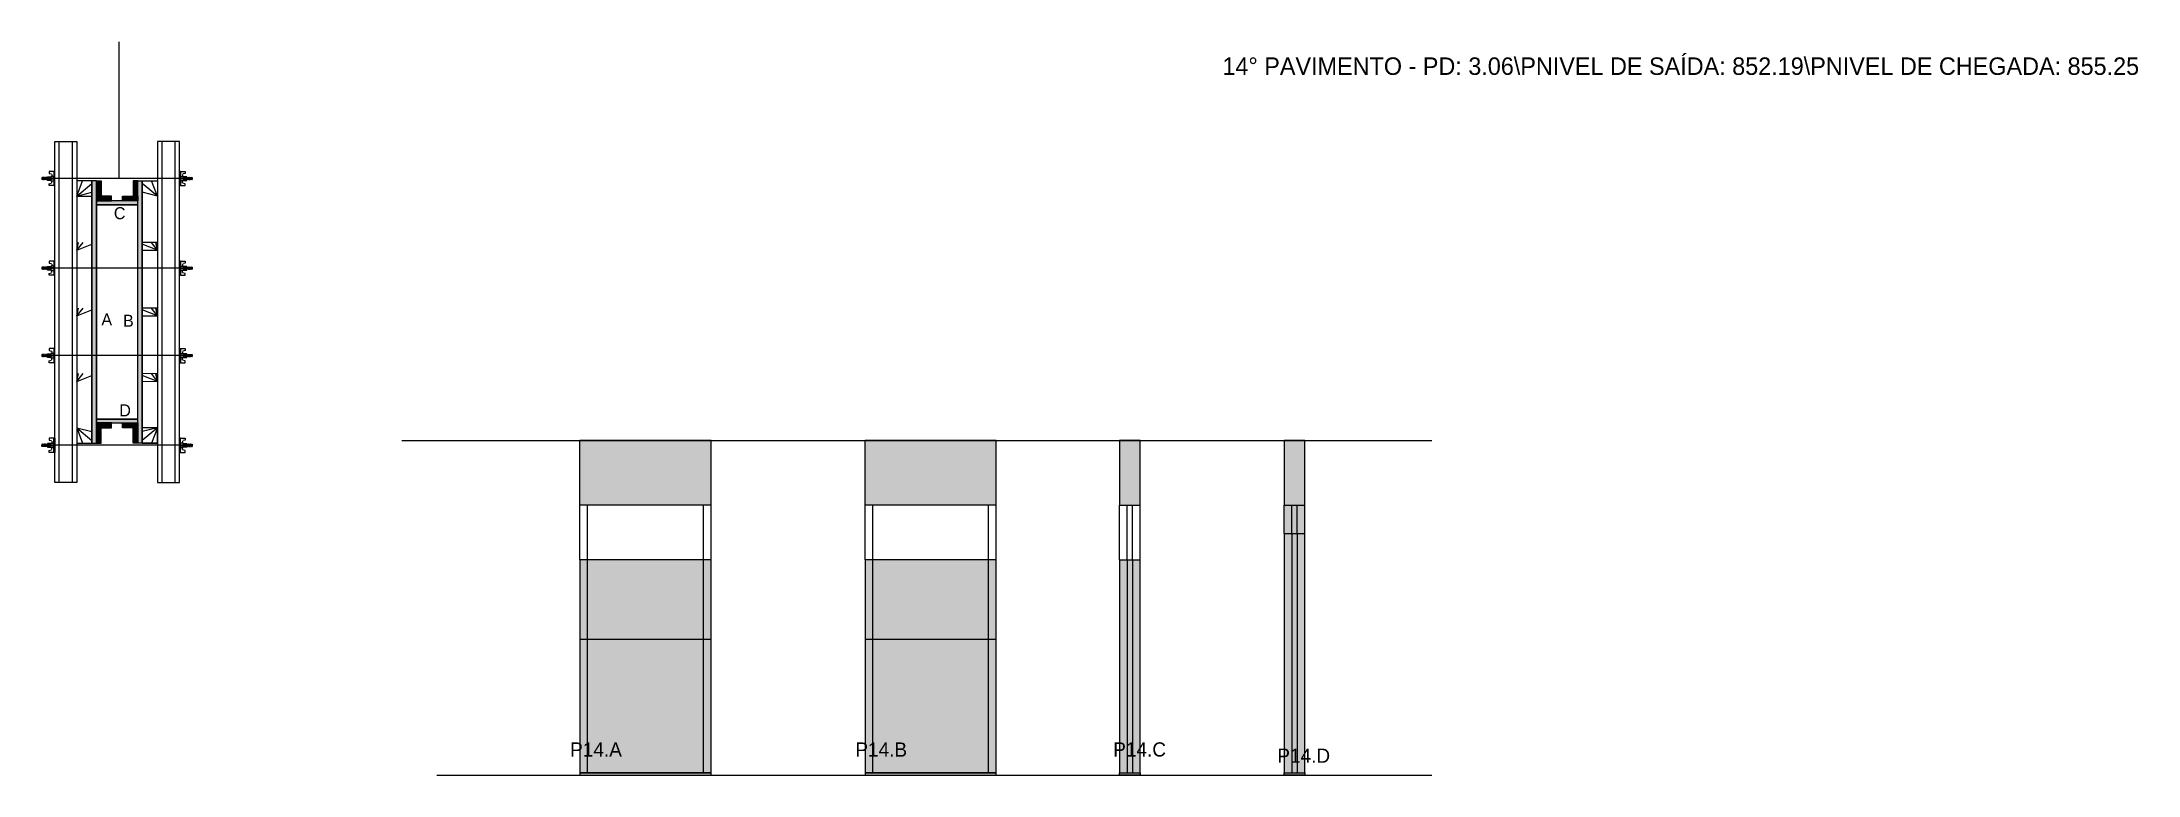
# Model space of a CAD drawing. Header units: metres. Extents: x 2589 to 4507, y 7436 to 8107.
import ezdxf

# ---------------------------------------------------------------- set-up
doc = ezdxf.new("R2010")
doc.units = ezdxf.units.M
for name, color, linetype in [('CHAPA', 7, 'Continuous'), ('COTA', 7, 'Continuous'), ('Hachura', 7, 'Continuous'), ('Madeira', 7, 'Continuous'), ('NOMENCLATURA', 7, 'Continuous'), ('Nível', 7, 'Continuous'), ('Painéis', 7, 'Continuous'), ('Perfil Metálico', 7, 'Continuous'), ('SARR_2.2x7', 7, 'Continuous'), ('SARRAFO', 7, 'Continuous'), ('Texto Seção', 7, 'Continuous'), ('TEXTO_GERAL', 7, 'Continuous')]:
    doc.layers.add(name, color=color, linetype=linetype)

msp = doc.modelspace()

# ---------------------------------------------------------------- hatches: boundary and pattern name
at = {"layer": 'COTA'}
h = msp.add_hatch(color=7, dxfattribs=at)
h.dxf.hatch_style = 1
h.paths.add_polyline_path([(3081.4, 7742.2), (3081.4, 7683.2), (3081.4, 7683.2), (3201.4, 7683.2), (3201.4, 7683.2), (3201.4, 7742.2), (3201.4, 7742.2), (3081.4, 7742.2)])
h = msp.add_hatch(color=7, dxfattribs=at)
h.dxf.hatch_style = 1
h.paths.add_polyline_path([(3342.3, 7742.2), (3342.3, 7683.2), (3342.3, 7683.2), (3462.3, 7683.2), (3462.3, 7683.2), (3462.3, 7742.2), (3462.3, 7742.2), (3342.3, 7742.2)])
h = msp.add_hatch(color=7, dxfattribs=at)
h.dxf.hatch_style = 1
h.paths.add_polyline_path([(3575.1, 7683.2), (3594.1, 7683.2), (3594.1, 7683.2), (3594.1, 7743.2), (3594.1, 7743.2), (3575.1, 7743.2), (3575.1, 7743.2), (3575.1, 7683.2)])
h = msp.add_hatch(color=7, dxfattribs=at)
h.dxf.hatch_style = 1
h.paths.add_polyline_path([(3744.6, 7683.2), (3744.6, 7742.2), (3744.6, 7742.2), (3725.6, 7742.2), (3725.6, 7742.2), (3725.6, 7683.2), (3725.6, 7683.2), (3744.6, 7683.2), (3744.6, 7683.2)])
at = {"layer": 'Hachura'}
h = msp.add_hatch(color=7, dxfattribs=at)
h.dxf.hatch_style = 1
h.paths.add_polyline_path([(2639.1, 7979.9), (2635.1, 7979.9), (2635.1, 7979.9), (2635.1, 7739.9), (2635.1, 7739.9), (2639.1, 7739.9), (2639.1, 7739.9), (2639.1, 7979.9)])
h = msp.add_hatch(color=7, dxfattribs=at)
h.dxf.hatch_style = 1
h.paths.add_polyline_path([(2639.1, 7979.9), (2635.1, 7979.9), (2635.1, 7979.9), (2635.1, 7739.9), (2635.1, 7739.9), (2639.1, 7739.9), (2639.1, 7739.9), (2639.1, 7979.9)])
h = msp.add_hatch(color=7, dxfattribs=at)
h.dxf.hatch_style = 1
h.paths.add_polyline_path([(2639.1, 7965.9), (2643.5, 7965.9), (2643.5, 7965.9), (2643.5, 7979.9), (2643.5, 7979.9), (2639.1, 7979.9), (2639.1, 7979.9), (2639.1, 7965.9)])
h = msp.add_hatch(color=7, dxfattribs=at)
h.dxf.hatch_style = 1
h.paths.add_polyline_path([(2677.1, 7965.9), (2672.7, 7965.9), (2672.7, 7965.9), (2672.7, 7979.9), (2672.7, 7979.9), (2677.1, 7979.9), (2677.1, 7979.9), (2677.1, 7965.9)])
h = msp.add_hatch(color=7, dxfattribs=at)
h.dxf.hatch_style = 1
h.paths.add_polyline_path([(2677.1, 7979.9), (2681.1, 7979.9), (2681.1, 7979.9), (2681.1, 7739.9), (2681.1, 7739.9), (2677.1, 7739.9), (2677.1, 7739.9), (2677.1, 7979.9)])
h = msp.add_hatch(color=7, dxfattribs=at)
h.dxf.hatch_style = 1
h.paths.add_polyline_path([(2677.1, 7979.9), (2681.1, 7979.9), (2681.1, 7979.9), (2681.1, 7739.9), (2681.1, 7739.9), (2677.1, 7739.9), (2677.1, 7739.9), (2677.1, 7979.9)])
h = msp.add_hatch(color=7, dxfattribs=at)
h.dxf.hatch_style = 1
h.paths.add_polyline_path([(2639.1, 7961.5), (2639.1, 7965.9), (2639.1, 7965.9), (2653.1, 7965.9), (2653.1, 7965.9), (2653.1, 7961.5), (2653.1, 7961.5), (2639.1, 7961.5)])
h = msp.add_hatch(color=7, dxfattribs=at)
h.dxf.hatch_style = 1
h.paths.add_polyline_path([(2677.1, 7957.9), (2677.1, 7961.5), (2677.1, 7961.5), (2639.1, 7961.5), (2639.1, 7961.5), (2639.1, 7957.9), (2639.1, 7957.9), (2677.1, 7957.9)])
h = msp.add_hatch(color=7, dxfattribs=at)
h.dxf.hatch_style = 1
h.paths.add_polyline_path([(2677.1, 7957.9), (2677.1, 7961.5), (2677.1, 7961.5), (2639.1, 7961.5), (2639.1, 7961.5), (2639.1, 7957.9), (2639.1, 7957.9), (2677.1, 7957.9)])
h = msp.add_hatch(color=7, dxfattribs=at)
h.dxf.hatch_style = 1
h.paths.add_polyline_path([(2677.1, 7961.5), (2677.1, 7965.9), (2677.1, 7965.9), (2663.1, 7965.9), (2663.1, 7965.9), (2663.1, 7961.5), (2663.1, 7961.5), (2677.1, 7961.5)])
h = msp.add_hatch(color=7, dxfattribs=at)
h.dxf.hatch_style = 1
h.paths.add_polyline_path([(2677.1, 7758.3), (2677.1, 7761.9), (2677.1, 7761.9), (2639.1, 7761.9), (2639.1, 7761.9), (2639.1, 7758.3), (2639.1, 7758.3), (2677.1, 7758.3)])
h = msp.add_hatch(color=7, dxfattribs=at)
h.dxf.hatch_style = 1
h.paths.add_polyline_path([(2677.1, 7758.3), (2677.1, 7761.9), (2677.1, 7761.9), (2639.1, 7761.9), (2639.1, 7761.9), (2639.1, 7758.3), (2639.1, 7758.3), (2677.1, 7758.3)])
h = msp.add_hatch(color=7, dxfattribs=at)
h.dxf.hatch_style = 1
h.paths.add_polyline_path([(2639.1, 7753.9), (2639.1, 7758.3), (2639.1, 7758.3), (2653.1, 7758.3), (2653.1, 7758.3), (2653.1, 7753.9), (2653.1, 7753.9), (2639.1, 7753.9)])
h = msp.add_hatch(color=7, dxfattribs=at)
h.dxf.hatch_style = 1
h.paths.add_polyline_path([(2639.1, 7753.9), (2643.5, 7753.9), (2643.5, 7753.9), (2643.5, 7739.9), (2643.5, 7739.9), (2639.1, 7739.9), (2639.1, 7739.9), (2639.1, 7753.9)])
h = msp.add_hatch(color=7, dxfattribs=at)
h.dxf.hatch_style = 1
h.paths.add_polyline_path([(2677.1, 7753.9), (2677.1, 7758.3), (2677.1, 7758.3), (2663.1, 7758.3), (2663.1, 7758.3), (2663.1, 7753.9), (2663.1, 7753.9), (2677.1, 7753.9)])
h = msp.add_hatch(color=7, dxfattribs=at)
h.dxf.hatch_style = 1
h.paths.add_polyline_path([(2677.1, 7753.9), (2672.7, 7753.9), (2672.7, 7753.9), (2672.7, 7739.9), (2672.7, 7739.9), (2677.1, 7739.9), (2677.1, 7739.9), (2677.1, 7753.9)])
h = msp.add_hatch(color=7, dxfattribs=at)
h.dxf.hatch_style = 1
h.paths.add_polyline_path([(3744.6, 7683.2), (3725.6, 7683.2), (3725.6, 7683.2), (3725.6, 7436.2), (3725.6, 7436.2), (3744.6, 7436.2), (3744.6, 7436.2), (3744.6, 7683.2)])
h = msp.add_hatch(color=7, dxfattribs=at)
h.dxf.hatch_style = 1
h.paths.add_polyline_path([(3081.4, 7633.2), (3081.4, 7560.2), (3081.4, 7560.2), (3201.4, 7560.2), (3201.4, 7560.2), (3201.4, 7633.2), (3201.4, 7633.2), (3081.4, 7633.2)])
h = msp.add_hatch(color=7, dxfattribs=at)
h.dxf.hatch_style = 1
h.paths.add_polyline_path([(3342.3, 7633.2), (3342.3, 7560.2), (3342.3, 7560.2), (3462.3, 7560.2), (3462.3, 7560.2), (3462.3, 7633.2), (3462.3, 7633.2), (3342.3, 7633.2)])
h = msp.add_hatch(color=7, dxfattribs=at)
h.dxf.hatch_style = 1
h.paths.add_polyline_path([(3594.1, 7436.2), (3594.1, 7633.2), (3594.1, 7633.2), (3575.1, 7633.2), (3575.1, 7633.2), (3575.1, 7436.2), (3575.1, 7436.2), (3594.1, 7436.2), (3594.1, 7436.2)])
h = msp.add_hatch(color=7, dxfattribs=at)
h.dxf.hatch_style = 1
h.paths.add_polyline_path([(3201.4, 7560.2), (3081.4, 7560.2), (3081.4, 7560.2), (3081.4, 7436.2), (3081.4, 7436.2), (3201.4, 7436.2), (3201.4, 7436.2), (3201.4, 7560.2)])
h = msp.add_hatch(color=7, dxfattribs=at)
h.dxf.hatch_style = 1
h.paths.add_polyline_path([(3462.3, 7560.2), (3342.3, 7560.2), (3342.3, 7560.2), (3342.3, 7436.2), (3342.3, 7436.2), (3462.3, 7436.2), (3462.3, 7436.2), (3462.3, 7560.2)])

# ---------------------------------------------------------------- linework, layer by layer
at = {"layer": 'CHAPA', "color": 7, "lineweight": 25}
for points in [[(2639.1, 7979.9), (2635.1, 7979.9), (2635.1, 7739.9), (2639.1, 7739.9)], [(2639.1, 7979.9), (2635.1, 7979.9), (2635.1, 7739.9), (2639.1, 7739.9)], [(2677.1, 7979.9), (2681.1, 7979.9), (2681.1, 7739.9), (2677.1, 7739.9)], [(2677.1, 7979.9), (2681.1, 7979.9), (2681.1, 7739.9), (2677.1, 7739.9)], [(2677.1, 7957.9), (2677.1, 7961.5), (2639.1, 7961.5), (2639.1, 7957.9)], [(2677.1, 7957.9), (2677.1, 7961.5), (2639.1, 7961.5), (2639.1, 7957.9)], [(2677.1, 7758.3), (2677.1, 7761.9), (2639.1, 7761.9), (2639.1, 7758.3)], [(2677.1, 7758.3), (2677.1, 7761.9), (2639.1, 7761.9), (2639.1, 7758.3)]]:
    msp.add_lwpolyline(points, close=True, dxfattribs=at)
at = {"layer": 'COTA', "color": 7, "lineweight": 25}
for p, q in [((3201.4, 7742.2), (3081.4, 7742.2)), ((3081.4, 7683.2), (3081.4, 7742.2)), ((3201.4, 7683.2), (3201.4, 7742.2)), ((3462.3, 7742.2), (3342.3, 7742.2)), ((3462.3, 7742.2), (3342.3, 7742.2)), ((3342.3, 7683.2), (3342.3, 7742.2)), ((3462.3, 7683.2), (3462.3, 7742.2))]:
    msp.add_line(p, q, dxfattribs=at)
for points in [[(3594.1, 7683.2), (3594.1, 7742.2), (3575.1, 7742.2), (3575.1, 7683.2)], [(3744.6, 7683.2), (3744.6, 7742.2), (3725.6, 7742.2), (3725.6, 7683.2)]]:
    msp.add_lwpolyline(points, dxfattribs=at)
at = {"layer": 'Defpoints', "color": 7, "lineweight": 25}
msp.add_line((2660, 7981.9), (2660, 8106.9), dxfattribs=at)
at = {"layer": 'Hachura', "color": 7, "lineweight": 25}
for p, q in [((2589.6, 7982.9), (2589.3, 7982.6)), ((2589.3, 7982.6), (2589.3, 7981.3)), ((2589.6, 7981), (2589.3, 7981.3)), ((2590, 7982.9), (2589.6, 7982.9)), ((2589.6, 7982.9), (2589.6, 7982.9)), ((2589.6, 7981), (2589.6, 7982.9)), ((2590.3, 7981), (2589.6, 7982.3)), ((2590.2, 7980.9), (2589.6, 7982)), ((2589.6, 7981.5), (2590, 7980.8)), ((2589.6, 7981.2), (2589.8, 7981)), ((2589.8, 7981), (2589.6, 7981)), ((2590, 7983), (2591.1, 7980.8)), ((2590, 7982.9), (2590.9, 7981)), ((2590, 7982.9), (2590.9, 7981)), ((2591.4, 7980.9), (2590.3, 7983)), ((2590.3, 7981), (2590.9, 7981)), ((2591.1, 7982.9), (2590.5, 7982.9)), ((2591.4, 7981), (2590.5, 7982.9)), ((2591.1, 7982.9), (2592.1, 7981)), ((2591.2, 7983), (2592.3, 7980.8)), ((2592.5, 7980.9), (2591.4, 7983)), ((2592.1, 7981), (2591.4, 7981)), ((2592.3, 7982.9), (2591.6, 7982.9)), ((2592.6, 7981), (2591.6, 7982.9)), ((2591.8, 7982.9), (2591.6, 7982.9)), ((2592.3, 7982.9), (2593.2, 7981)), ((2592.4, 7983), (2593.5, 7980.8)), ((2593.7, 7980.9), (2592.6, 7983)), ((2592.8, 7981), (2592.6, 7981)), ((2593.4, 7982.9), (2592.8, 7982.9)), ((2593.8, 7981), (2592.8, 7982.9)), ((2592.8, 7981), (2593.2, 7981)), ((2593.4, 7982.9), (2594.4, 7981)), ((2594.4, 7981.7), (2593.8, 7983)), ((2593.8, 7981), (2594.4, 7981)), ((2594.4, 7982), (2594, 7982.9)), ((2594.4, 7982.9), (2594, 7982.9)), ((2725.9, 7981.9), (2594.1, 7981.9)), ((2594.4, 7980.2), (2594.4, 7983.5)), ((2594.4, 7983.5), (2597.6, 7983.5)), ((2594.4, 7982.5), (2597.6, 7982.5)), ((2594.4, 7981), (2597.6, 7981)), ((2597.6, 7980.2), (2594.4, 7980.2)), ((2594.5, 7980.2), (2594.5, 7983.5)), ((2601.1, 7988.3), (2596, 7988.3)), ((2596, 7988.3), (2596, 7986.6)), ((2596, 7986.6), (2598.2, 7986.1)), ((2596, 7977.1), (2598.2, 7977.7)), ((2596, 7975.4), (2596, 7977.1)), ((2597.6, 7983.8), (2597.6, 7979.9)), ((2600.2, 7983.8), (2597.6, 7983.8)), ((2597.6, 7979.9), (2597.6, 7980.2)), ((2597.6, 7979.9), (2597.6, 7980.2)), ((2597.6, 7979.9), (2600.2, 7979.9)), ((2600.2, 7982.2), (2598.2, 7982.2)), ((2598.2, 7981.7), (2600.2, 7981.7)), ((2598.4, 7985.7), (2598.4, 7983.8)), ((2598.4, 7978), (2598.4, 7979.9)), ((2600.2, 7988.3), (2600.2, 7975.4)), ((2600.2, 7988.3), (2600.2, 7983.2)), ((2600.2, 7988.2), (2601.1, 7988.2)), ((2600.2, 7988), (2601.1, 7988)), ((2600.2, 7987.6), (2601.1, 7987.6)), ((2600.2, 7987.2), (2601.1, 7987.2)), ((2600.2, 7986.3), (2601.1, 7986.3)), ((2600.2, 7984.9), (2601.1, 7984.9)), ((2600.2, 7981.9), (2600.2, 7983.8)), ((2600.2, 7983.2), (2600.2, 7982.5)), ((2600.2, 7981.9), (2601.1, 7981.9)), ((2600.2, 7978.8), (2601.1, 7978.8)), ((2600.2, 7977.4), (2601.1, 7977.4)), ((2600.5, 7982.8), (2600.3, 7982.8)), ((2600.3, 7980.9), (2600.8, 7980.9)), ((2601, 7982.8), (2600.5, 7982.8)), ((2601.1, 7975.4), (2601.1, 7988.3)), ((2601.1, 7976.4), (2601.1, 7984.2)), ((2715.1, 7975.4), (2715.1, 7988.3)), ((2715.1, 7988.3), (2720.2, 7988.3)), ((2716, 7988.2), (2715.1, 7988.2)), ((2716, 7988), (2715.1, 7988)), ((2716, 7987.6), (2715.1, 7987.6)), ((2716, 7987.2), (2715.1, 7987.2)), ((2716, 7986.3), (2715.1, 7986.3)), ((2716, 7984.9), (2715.1, 7984.9)), ((2715.1, 7976.4), (2715.1, 7984.2)), ((2716, 7981.9), (2715.1, 7981.9)), ((2716, 7978.8), (2715.1, 7978.8)), ((2716, 7977.4), (2715.1, 7977.4)), ((2715.3, 7982.8), (2715.7, 7982.8)), ((2715.9, 7980.9), (2715.5, 7980.9)), ((2715.7, 7982.8), (2715.9, 7982.8)), ((2716, 7988.3), (2716, 7975.4)), ((2716, 7988.3), (2716, 7983.2)), ((2716, 7981.9), (2716, 7983.8)), ((2716, 7983.8), (2718.6, 7983.8)), ((2716, 7983.2), (2716, 7982.5)), ((2716, 7982.2), (2718, 7982.2)), ((2718, 7981.7), (2716, 7981.7)), ((2718.6, 7979.9), (2716, 7979.9)), ((2717.8, 7985.7), (2717.8, 7983.8)), ((2717.8, 7978), (2717.8, 7979.9)), ((2720.3, 7986.6), (2718.1, 7986.1)), ((2720.3, 7977.1), (2718.1, 7977.7)), ((2718.6, 7983.8), (2718.6, 7979.9)), ((2721.8, 7983.5), (2718.6, 7983.5)), ((2721.8, 7982.5), (2718.6, 7982.5)), ((2721.8, 7981), (2718.6, 7981)), ((2718.6, 7980.2), (2721.8, 7980.2)), ((2718.6, 7979.9), (2718.6, 7980.2)), ((2718.6, 7979.9), (2718.6, 7980.2)), ((2720.3, 7988.3), (2720.3, 7986.6)), ((2720.3, 7975.4), (2720.3, 7977.1)), ((2721.8, 7980.2), (2721.8, 7983.5)), ((2721.8, 7980.2), (2721.8, 7983.5)), ((2721.8, 7981.7), (2722.5, 7983)), ((2722.8, 7982.9), (2721.8, 7981)), ((2721.8, 7982), (2722.3, 7982.9)), ((2721.8, 7982.9), (2722.3, 7982.9)), ((2722.5, 7981), (2721.8, 7981)), ((2722.5, 7980.9), (2723.6, 7983)), ((2722.5, 7981), (2723.4, 7982.9)), ((2723.9, 7983), (2722.8, 7980.8)), ((2722.8, 7982.9), (2723.4, 7982.9)), ((2723.9, 7982.9), (2723, 7981)), ((2723.4, 7981), (2723, 7981)), ((2723.4, 7981), (2723.6, 7981)), ((2723.6, 7981), (2724.6, 7982.9)), ((2723.7, 7980.9), (2724.8, 7983)), ((2725, 7983), (2723.9, 7980.8)), ((2723.9, 7982.9), (2724.6, 7982.9)), ((2725.1, 7982.9), (2724.1, 7981)), ((2724.1, 7981), (2724.8, 7981)), ((2724.4, 7982.9), (2724.6, 7982.9)), ((2724.8, 7981), (2725.8, 7982.9)), ((2724.9, 7980.9), (2725.9, 7983)), ((2726.2, 7983), (2725.1, 7980.8)), ((2725.1, 7982.9), (2725.8, 7982.9)), ((2726.3, 7982.9), (2725.3, 7981)), ((2726.3, 7982.9), (2725.3, 7981)), ((2725.9, 7981), (2725.3, 7981)), ((2725.9, 7981), (2726.6, 7982.3)), ((2726, 7980.9), (2726.6, 7982)), ((2726.3, 7982.9), (2726.6, 7982.9)), ((2726.6, 7981.5), (2726.3, 7980.8)), ((2726.6, 7981.2), (2726.5, 7981)), ((2726.5, 7981), (2726.6, 7981)), ((2726.6, 7982.9), (2726.6, 7982.9)), ((2726.6, 7982.9), (2726.9, 7982.6)), ((2726.6, 7981), (2726.6, 7982.9)), ((2726.6, 7981), (2726.9, 7981.3)), ((2726.9, 7982.6), (2726.9, 7981.3)), ((2600.2, 7975.4), (2596, 7975.4)), ((2600.2, 7976.6), (2601.1, 7976.6)), ((2600.2, 7976.1), (2601.1, 7976.1)), ((2600.2, 7975.8), (2601.1, 7975.8)), ((2600.2, 7975.6), (2601.1, 7975.6)), ((2600.2, 7975.4), (2601.1, 7975.4)), ((2716, 7976.6), (2715.1, 7976.6)), ((2716, 7976.1), (2715.1, 7976.1)), ((2716, 7975.8), (2715.1, 7975.8)), ((2716, 7975.6), (2715.1, 7975.6)), ((2716, 7975.4), (2715.1, 7975.4)), ((2716, 7975.4), (2720.3, 7975.4)), ((2589.6, 7900.9), (2589.3, 7900.6)), ((2589.3, 7900.6), (2589.3, 7899.3)), ((2590, 7900.9), (2589.6, 7900.9)), ((2589.6, 7900.9), (2589.6, 7900.9)), ((2589.6, 7899), (2589.6, 7900.9)), ((2590.3, 7899), (2589.6, 7900.3)), ((2590, 7901), (2591.1, 7898.8)), ((2590, 7900.9), (2590.9, 7899)), ((2590, 7900.9), (2590.9, 7899)), ((2591.4, 7898.9), (2590.3, 7901)), ((2591.1, 7900.9), (2590.5, 7900.9)), ((2591.4, 7899), (2590.5, 7900.9)), ((2591.1, 7900.9), (2592.1, 7899)), ((2591.2, 7901), (2592.3, 7898.8)), ((2592.5, 7898.9), (2591.4, 7901)), ((2592.3, 7900.9), (2591.6, 7900.9)), ((2592.6, 7899), (2591.6, 7900.9)), ((2591.8, 7900.9), (2591.6, 7900.9)), ((2592.3, 7900.9), (2593.2, 7899)), ((2592.4, 7901), (2593.5, 7898.8)), ((2593.7, 7898.9), (2592.6, 7901)), ((2593.4, 7900.9), (2592.8, 7900.9)), ((2593.8, 7899), (2592.8, 7900.9)), ((2593.4, 7900.9), (2594.4, 7899)), ((2594.4, 7899.7), (2593.8, 7901)), ((2594.4, 7900), (2594, 7900.9)), ((2594.4, 7900.9), (2594, 7900.9)), ((2594.4, 7898.2), (2594.4, 7901.5)), ((2594.4, 7901.5), (2597.6, 7901.5)), ((2594.4, 7900.5), (2597.6, 7900.5)), ((2594.5, 7898.2), (2594.5, 7901.5)), ((2601.1, 7906.3), (2596, 7906.3)), ((2596, 7906.3), (2596, 7904.6)), ((2596, 7904.6), (2598.2, 7904.1)), ((2597.6, 7901.8), (2597.6, 7897.9)), ((2600.2, 7901.8), (2597.6, 7901.8)), ((2598.4, 7903.7), (2598.4, 7901.8)), ((2600.2, 7906.3), (2600.2, 7893.4)), ((2600.2, 7906.3), (2600.2, 7901.2)), ((2600.2, 7906.2), (2601.1, 7906.2)), ((2600.2, 7906), (2601.1, 7906)), ((2600.2, 7905.6), (2601.1, 7905.6)), ((2600.2, 7905.2), (2601.1, 7905.2)), ((2600.2, 7904.3), (2601.1, 7904.3)), ((2600.2, 7902.9), (2601.1, 7902.9)), ((2600.2, 7899.9), (2600.2, 7901.8)), ((2600.2, 7901.2), (2600.2, 7900.5)), ((2600.5, 7900.8), (2600.3, 7900.8)), ((2601, 7900.8), (2600.5, 7900.8)), ((2601.1, 7893.4), (2601.1, 7906.3)), ((2601.1, 7894.4), (2601.1, 7902.2)), ((2715.1, 7893.4), (2715.1, 7906.3)), ((2715.1, 7906.3), (2720.2, 7906.3)), ((2716, 7906.2), (2715.1, 7906.2)), ((2716, 7906), (2715.1, 7906)), ((2716, 7905.6), (2715.1, 7905.6)), ((2716, 7905.2), (2715.1, 7905.2)), ((2716, 7904.3), (2715.1, 7904.3)), ((2716, 7902.9), (2715.1, 7902.9)), ((2715.1, 7894.4), (2715.1, 7902.2)), ((2715.3, 7900.8), (2715.7, 7900.8)), ((2715.7, 7900.8), (2715.9, 7900.8)), ((2716, 7906.3), (2716, 7893.4)), ((2716, 7906.3), (2716, 7901.2)), ((2716, 7899.9), (2716, 7901.8)), ((2716, 7901.8), (2718.6, 7901.8)), ((2716, 7901.2), (2716, 7900.5)), ((2717.8, 7903.7), (2717.8, 7901.8)), ((2720.3, 7904.6), (2718.1, 7904.1)), ((2718.6, 7901.8), (2718.6, 7897.9)), ((2721.8, 7901.5), (2718.6, 7901.5)), ((2721.8, 7900.5), (2718.6, 7900.5)), ((2720.3, 7906.3), (2720.3, 7904.6)), ((2721.8, 7898.2), (2721.8, 7901.5)), ((2721.8, 7898.2), (2721.8, 7901.5)), ((2721.8, 7899.7), (2722.5, 7901)), ((2722.8, 7900.9), (2721.8, 7899)), ((2721.8, 7900), (2722.3, 7900.9)), ((2721.8, 7900.9), (2722.3, 7900.9)), ((2722.5, 7898.9), (2723.6, 7901)), ((2722.5, 7899), (2723.4, 7900.9)), ((2723.9, 7901), (2722.8, 7898.8)), ((2722.8, 7900.9), (2723.4, 7900.9)), ((2723.9, 7900.9), (2723, 7899)), ((2723.6, 7899), (2724.6, 7900.9)), ((2723.7, 7898.9), (2724.8, 7901)), ((2725, 7901), (2723.9, 7898.8)), ((2723.9, 7900.9), (2724.6, 7900.9)), ((2725.1, 7900.9), (2724.1, 7899)), ((2724.4, 7900.9), (2724.6, 7900.9)), ((2724.8, 7899), (2725.8, 7900.9)), ((2724.9, 7898.9), (2725.9, 7901)), ((2726.2, 7901), (2725.1, 7898.8)), ((2725.1, 7900.9), (2725.8, 7900.9)), ((2726.3, 7900.9), (2725.3, 7899)), ((2726.3, 7900.9), (2725.3, 7899)), ((2725.9, 7899), (2726.6, 7900.3)), ((2726.3, 7900.9), (2726.6, 7900.9)), ((2726.6, 7900.9), (2726.6, 7900.9)), ((2726.6, 7900.9), (2726.9, 7900.6)), ((2726.6, 7899), (2726.6, 7900.9)), ((2726.9, 7900.6), (2726.9, 7899.3)), ((2589.6, 7899), (2589.3, 7899.3)), ((2590.2, 7898.9), (2589.6, 7900)), ((2589.6, 7899.5), (2590, 7898.8)), ((2589.6, 7899.2), (2589.8, 7899)), ((2589.8, 7899), (2589.6, 7899)), ((2590.3, 7899), (2590.9, 7899)), ((2592.1, 7899), (2591.4, 7899)), ((2592.8, 7899), (2592.6, 7899)), ((2592.8, 7899), (2593.2, 7899)), ((2593.8, 7899), (2594.4, 7899)), ((2725.9, 7899.9), (2594.1, 7899.9)), ((2594.4, 7899), (2597.6, 7899)), ((2597.6, 7898.2), (2594.4, 7898.2)), ((2596, 7895.1), (2598.2, 7895.7)), ((2596, 7893.4), (2596, 7895.1)), ((2600.2, 7893.4), (2596, 7893.4)), ((2597.6, 7897.9), (2597.6, 7898.2)), ((2597.6, 7897.9), (2597.6, 7898.2)), ((2597.6, 7897.9), (2600.2, 7897.9)), ((2600.2, 7900.2), (2598.2, 7900.2)), ((2598.2, 7899.7), (2600.2, 7899.7)), ((2598.4, 7896), (2598.4, 7897.9)), ((2600.2, 7899.9), (2601.1, 7899.9)), ((2600.2, 7896.8), (2601.1, 7896.8)), ((2600.2, 7895.4), (2601.1, 7895.4)), ((2600.2, 7894.6), (2601.1, 7894.6)), ((2600.2, 7894.1), (2601.1, 7894.1)), ((2600.2, 7893.8), (2601.1, 7893.8)), ((2600.2, 7893.6), (2601.1, 7893.6)), ((2600.2, 7893.4), (2601.1, 7893.4)), ((2600.3, 7898.9), (2600.8, 7898.9)), ((2716, 7899.9), (2715.1, 7899.9)), ((2716, 7896.8), (2715.1, 7896.8)), ((2716, 7895.4), (2715.1, 7895.4)), ((2716, 7894.6), (2715.1, 7894.6)), ((2716, 7894.1), (2715.1, 7894.1)), ((2716, 7893.8), (2715.1, 7893.8)), ((2716, 7893.6), (2715.1, 7893.6)), ((2716, 7893.4), (2715.1, 7893.4)), ((2715.9, 7898.9), (2715.5, 7898.9)), ((2716, 7900.2), (2718, 7900.2)), ((2718, 7899.7), (2716, 7899.7)), ((2718.6, 7897.9), (2716, 7897.9)), ((2716, 7893.4), (2720.3, 7893.4)), ((2717.8, 7896), (2717.8, 7897.9)), ((2720.3, 7895.1), (2718.1, 7895.7)), ((2721.8, 7899), (2718.6, 7899)), ((2718.6, 7898.2), (2721.8, 7898.2)), ((2718.6, 7897.9), (2718.6, 7898.2)), ((2718.6, 7897.9), (2718.6, 7898.2)), ((2720.3, 7893.4), (2720.3, 7895.1)), ((2722.5, 7899), (2721.8, 7899)), ((2723.4, 7899), (2723, 7899)), ((2723.4, 7899), (2723.6, 7899)), ((2724.1, 7899), (2724.8, 7899)), ((2725.9, 7899), (2725.3, 7899)), ((2726, 7898.9), (2726.6, 7900)), ((2726.6, 7899.5), (2726.3, 7898.8)), ((2726.6, 7899.2), (2726.5, 7899)), ((2726.5, 7899), (2726.6, 7899)), ((2726.6, 7899), (2726.9, 7899.3)), ((2601.1, 7826.3), (2596, 7826.3)), ((2596, 7826.3), (2596, 7824.6)), ((2596, 7824.6), (2598.2, 7824.1)), ((2598.4, 7823.7), (2598.4, 7821.8)), ((2600.2, 7826.3), (2600.2, 7813.4)), ((2600.2, 7826.3), (2600.2, 7821.2)), ((2600.2, 7826.2), (2601.1, 7826.2)), ((2600.2, 7826), (2601.1, 7826)), ((2600.2, 7825.6), (2601.1, 7825.6)), ((2600.2, 7825.2), (2601.1, 7825.2)), ((2600.2, 7824.3), (2601.1, 7824.3)), ((2601.1, 7813.4), (2601.1, 7826.3)), ((2715.1, 7813.4), (2715.1, 7826.3)), ((2715.1, 7826.3), (2720.2, 7826.3)), ((2716, 7826.2), (2715.1, 7826.2)), ((2716, 7826), (2715.1, 7826)), ((2716, 7825.6), (2715.1, 7825.6)), ((2716, 7825.2), (2715.1, 7825.2)), ((2716, 7824.3), (2715.1, 7824.3)), ((2716, 7826.3), (2716, 7813.4)), ((2716, 7826.3), (2716, 7821.2)), ((2717.8, 7823.7), (2717.8, 7821.8)), ((2720.3, 7824.6), (2718.1, 7824.1)), ((2720.3, 7826.3), (2720.3, 7824.6)), ((2589.6, 7820.9), (2589.3, 7820.6)), ((2589.3, 7820.6), (2589.3, 7819.3)), ((2589.6, 7819), (2589.3, 7819.3)), ((2590, 7820.9), (2589.6, 7820.9)), ((2589.6, 7820.9), (2589.6, 7820.9)), ((2589.6, 7819), (2589.6, 7820.9)), ((2590.3, 7819), (2589.6, 7820.3)), ((2590.2, 7818.9), (2589.6, 7820)), ((2589.6, 7819.5), (2590, 7818.8)), ((2589.6, 7819.2), (2589.8, 7819)), ((2589.8, 7819), (2589.6, 7819)), ((2590, 7821), (2591.1, 7818.8)), ((2590, 7820.9), (2590.9, 7819)), ((2590, 7820.9), (2590.9, 7819)), ((2591.4, 7818.9), (2590.3, 7821)), ((2590.3, 7819), (2590.9, 7819)), ((2591.1, 7820.9), (2590.5, 7820.9)), ((2591.4, 7819), (2590.5, 7820.9)), ((2591.1, 7820.9), (2592.1, 7819)), ((2591.2, 7821), (2592.3, 7818.8)), ((2592.5, 7818.9), (2591.4, 7821)), ((2592.1, 7819), (2591.4, 7819)), ((2592.3, 7820.9), (2591.6, 7820.9)), ((2592.6, 7819), (2591.6, 7820.9)), ((2591.8, 7820.9), (2591.6, 7820.9)), ((2592.3, 7820.9), (2593.2, 7819)), ((2592.4, 7821), (2593.5, 7818.8)), ((2593.7, 7818.9), (2592.6, 7821)), ((2592.8, 7819), (2592.6, 7819)), ((2593.4, 7820.9), (2592.8, 7820.9)), ((2593.8, 7819), (2592.8, 7820.9)), ((2592.8, 7819), (2593.2, 7819)), ((2593.4, 7820.9), (2594.4, 7819)), ((2594.4, 7819.7), (2593.8, 7821)), ((2593.8, 7819), (2594.4, 7819)), ((2594.4, 7820), (2594, 7820.9)), ((2594.4, 7820.9), (2594, 7820.9)), ((2725.9, 7819.9), (2594.1, 7819.9)), ((2594.4, 7818.2), (2594.4, 7821.5)), ((2594.4, 7821.5), (2597.6, 7821.5)), ((2594.4, 7820.5), (2597.6, 7820.5)), ((2594.4, 7819), (2597.6, 7819)), ((2597.6, 7818.2), (2594.4, 7818.2)), ((2594.5, 7818.2), (2594.5, 7821.5)), ((2596, 7815.1), (2598.2, 7815.7)), ((2596, 7813.4), (2596, 7815.1)), ((2600.2, 7813.4), (2596, 7813.4)), ((2597.6, 7821.8), (2597.6, 7817.9)), ((2600.2, 7821.8), (2597.6, 7821.8)), ((2597.6, 7817.9), (2597.6, 7818.2)), ((2597.6, 7817.9), (2597.6, 7818.2)), ((2597.6, 7817.9), (2600.2, 7817.9)), ((2600.2, 7820.2), (2598.2, 7820.2)), ((2598.2, 7819.7), (2600.2, 7819.7)), ((2598.4, 7816), (2598.4, 7817.9)), ((2600.2, 7822.9), (2601.1, 7822.9)), ((2600.2, 7819.9), (2600.2, 7821.8)), ((2600.2, 7821.2), (2600.2, 7820.5)), ((2600.2, 7819.9), (2601.1, 7819.9)), ((2600.2, 7816.8), (2601.1, 7816.8)), ((2600.2, 7815.4), (2601.1, 7815.4)), ((2600.2, 7814.6), (2601.1, 7814.6)), ((2600.2, 7814.1), (2601.1, 7814.1)), ((2600.2, 7813.8), (2601.1, 7813.8)), ((2600.2, 7813.6), (2601.1, 7813.6)), ((2600.2, 7813.4), (2601.1, 7813.4)), ((2600.5, 7820.8), (2600.3, 7820.8)), ((2600.3, 7818.9), (2600.8, 7818.9)), ((2601, 7820.8), (2600.5, 7820.8)), ((2601.1, 7814.4), (2601.1, 7822.2)), ((2716, 7822.9), (2715.1, 7822.9)), ((2715.1, 7814.4), (2715.1, 7822.2)), ((2716, 7819.9), (2715.1, 7819.9)), ((2716, 7816.8), (2715.1, 7816.8)), ((2716, 7815.4), (2715.1, 7815.4)), ((2716, 7814.6), (2715.1, 7814.6)), ((2716, 7814.1), (2715.1, 7814.1)), ((2716, 7813.8), (2715.1, 7813.8)), ((2716, 7813.6), (2715.1, 7813.6)), ((2716, 7813.4), (2715.1, 7813.4)), ((2715.3, 7820.8), (2715.7, 7820.8)), ((2715.9, 7818.9), (2715.5, 7818.9)), ((2715.7, 7820.8), (2715.9, 7820.8)), ((2716, 7819.9), (2716, 7821.8)), ((2716, 7821.8), (2718.6, 7821.8)), ((2716, 7821.2), (2716, 7820.5)), ((2716, 7820.2), (2718, 7820.2)), ((2718, 7819.7), (2716, 7819.7)), ((2718.6, 7817.9), (2716, 7817.9)), ((2716, 7813.4), (2720.3, 7813.4)), ((2717.8, 7816), (2717.8, 7817.9)), ((2720.3, 7815.1), (2718.1, 7815.7)), ((2718.6, 7821.8), (2718.6, 7817.9)), ((2721.8, 7821.5), (2718.6, 7821.5)), ((2721.8, 7820.5), (2718.6, 7820.5)), ((2721.8, 7819), (2718.6, 7819)), ((2718.6, 7818.2), (2721.8, 7818.2)), ((2718.6, 7817.9), (2718.6, 7818.2)), ((2718.6, 7817.9), (2718.6, 7818.2)), ((2720.3, 7813.4), (2720.3, 7815.1)), ((2721.8, 7818.2), (2721.8, 7821.5)), ((2721.8, 7818.2), (2721.8, 7821.5)), ((2721.8, 7819.7), (2722.5, 7821)), ((2722.8, 7820.9), (2721.8, 7819)), ((2721.8, 7820), (2722.3, 7820.9)), ((2721.8, 7820.9), (2722.3, 7820.9)), ((2722.5, 7819), (2721.8, 7819)), ((2722.5, 7818.9), (2723.6, 7821)), ((2722.5, 7819), (2723.4, 7820.9)), ((2723.9, 7821), (2722.8, 7818.8)), ((2722.8, 7820.9), (2723.4, 7820.9)), ((2723.9, 7820.9), (2723, 7819)), ((2723.4, 7819), (2723, 7819)), ((2723.4, 7819), (2723.6, 7819)), ((2723.6, 7819), (2724.6, 7820.9)), ((2723.7, 7818.9), (2724.8, 7821)), ((2725, 7821), (2723.9, 7818.8)), ((2723.9, 7820.9), (2724.6, 7820.9)), ((2725.1, 7820.9), (2724.1, 7819)), ((2724.1, 7819), (2724.8, 7819)), ((2724.4, 7820.9), (2724.6, 7820.9)), ((2724.8, 7819), (2725.8, 7820.9)), ((2724.9, 7818.9), (2725.9, 7821)), ((2726.2, 7821), (2725.1, 7818.8)), ((2725.1, 7820.9), (2725.8, 7820.9)), ((2726.3, 7820.9), (2725.3, 7819)), ((2726.3, 7820.9), (2725.3, 7819)), ((2725.9, 7819), (2725.3, 7819)), ((2725.9, 7819), (2726.6, 7820.3)), ((2726, 7818.9), (2726.6, 7820)), ((2726.3, 7820.9), (2726.6, 7820.9)), ((2726.6, 7819.5), (2726.3, 7818.8)), ((2726.6, 7819.2), (2726.5, 7819)), ((2726.5, 7819), (2726.6, 7819)), ((2726.6, 7820.9), (2726.6, 7820.9)), ((2726.6, 7820.9), (2726.9, 7820.6)), ((2726.6, 7819), (2726.6, 7820.9)), ((2726.6, 7819), (2726.9, 7819.3)), ((2726.9, 7820.6), (2726.9, 7819.3)), ((2589.6, 7738.8), (2589.3, 7738.4)), ((2589.3, 7737.2), (2589.3, 7738.4)), ((2589.6, 7736.8), (2589.3, 7737.2)), ((2589.6, 7738.2), (2590, 7738.9)), ((2590.2, 7738.9), (2589.6, 7737.7)), ((2589.6, 7738.5), (2589.8, 7738.8)), ((2589.8, 7738.8), (2589.6, 7738.8)), ((2590.3, 7738.8), (2589.6, 7737.5)), ((2589.6, 7738.8), (2589.6, 7736.8)), ((2590, 7736.8), (2589.6, 7736.8)), ((2589.6, 7736.8), (2589.6, 7736.8)), ((2590, 7736.8), (2591.1, 7738.9)), ((2590, 7736.8), (2590.9, 7738.8)), ((2590, 7736.8), (2590.9, 7738.8)), ((2591.4, 7738.9), (2590.3, 7736.7)), ((2590.3, 7738.8), (2590.9, 7738.8)), ((2591.4, 7738.8), (2590.5, 7736.8)), ((2591.1, 7736.8), (2590.5, 7736.8)), ((2591.1, 7736.8), (2592.1, 7738.8)), ((2591.2, 7736.8), (2592.3, 7738.9)), ((2592.5, 7738.9), (2591.4, 7736.7)), ((2592.1, 7738.8), (2591.4, 7738.8)), ((2592.6, 7738.8), (2591.6, 7736.8)), ((2592.3, 7736.8), (2591.6, 7736.8)), ((2591.8, 7736.8), (2591.6, 7736.8)), ((2592.3, 7736.8), (2593.2, 7738.8)), ((2592.4, 7736.8), (2593.5, 7738.9)), ((2593.7, 7738.9), (2592.6, 7736.7)), ((2592.8, 7738.8), (2592.6, 7738.8)), ((2592.8, 7738.8), (2593.2, 7738.8)), ((2593.8, 7738.8), (2592.8, 7736.8)), ((2593.4, 7736.8), (2592.8, 7736.8)), ((2593.4, 7736.8), (2594.4, 7738.8)), ((2593.8, 7738.8), (2594.4, 7738.8)), ((2594.4, 7738), (2593.8, 7736.7)), ((2594.4, 7737.7), (2594, 7736.8)), ((2594.4, 7736.8), (2594, 7736.8)), ((2725.9, 7737.9), (2594.1, 7737.9)), ((2594.4, 7739.5), (2594.4, 7736.2)), ((2597.6, 7739.5), (2594.4, 7739.5)), ((2594.4, 7738.8), (2597.6, 7738.8)), ((2594.4, 7737.2), (2597.6, 7737.2)), ((2594.4, 7736.2), (2597.6, 7736.2)), ((2594.5, 7739.5), (2594.5, 7736.2)), ((2600.2, 7744.3), (2596, 7744.3)), ((2596, 7744.3), (2596, 7742.6)), ((2596, 7742.6), (2598.2, 7742.1)), ((2596, 7733.1), (2598.2, 7733.7)), ((2596, 7731.4), (2596, 7733.1)), ((2601.1, 7731.4), (2596, 7731.4)), ((2597.6, 7735.9), (2597.6, 7739.8)), ((2597.6, 7739.8), (2600.2, 7739.8)), ((2597.6, 7739.8), (2597.6, 7739.5)), ((2597.6, 7739.8), (2597.6, 7739.5)), ((2600.2, 7735.9), (2597.6, 7735.9)), ((2598.2, 7738.1), (2600.2, 7738.1)), ((2600.2, 7737.5), (2598.2, 7737.5)), ((2598.4, 7741.7), (2598.4, 7739.8)), ((2598.4, 7734), (2598.4, 7735.9)), ((2600.2, 7731.4), (2600.2, 7744.3)), ((2600.2, 7744.3), (2601.1, 7744.3)), ((2600.2, 7744.2), (2601.1, 7744.2)), ((2600.2, 7744), (2601.1, 7744)), ((2600.2, 7743.6), (2601.1, 7743.6)), ((2600.2, 7743.2), (2601.1, 7743.2)), ((2600.2, 7742.3), (2601.1, 7742.3)), ((2600.2, 7740.9), (2601.1, 7740.9)), ((2600.2, 7737.9), (2600.2, 7735.9)), ((2600.2, 7737.9), (2601.1, 7737.9)), ((2600.2, 7736.6), (2600.2, 7737.2)), ((2600.2, 7731.4), (2600.2, 7736.6)), ((2600.2, 7734.8), (2601.1, 7734.8)), ((2600.2, 7733.4), (2601.1, 7733.4)), ((2600.2, 7732.6), (2601.1, 7732.6)), ((2600.2, 7732.1), (2601.1, 7732.1)), ((2600.2, 7731.8), (2601.1, 7731.8)), ((2600.2, 7731.6), (2601.1, 7731.6)), ((2600.3, 7738.8), (2600.8, 7738.8)), ((2600.5, 7736.9), (2600.3, 7736.9)), ((2601, 7736.9), (2600.5, 7736.9)), ((2601.1, 7744.3), (2601.1, 7731.4)), ((2601.1, 7743.4), (2601.1, 7735.5)), ((2715.1, 7744.3), (2715.1, 7731.4)), ((2716, 7744.3), (2715.1, 7744.3)), ((2716, 7744.2), (2715.1, 7744.2)), ((2716, 7744), (2715.1, 7744)), ((2716, 7743.6), (2715.1, 7743.6)), ((2715.1, 7743.4), (2715.1, 7735.5)), ((2716, 7743.2), (2715.1, 7743.2)), ((2716, 7742.3), (2715.1, 7742.3)), ((2716, 7740.9), (2715.1, 7740.9)), ((2716, 7737.9), (2715.1, 7737.9)), ((2716, 7734.8), (2715.1, 7734.8)), ((2716, 7733.4), (2715.1, 7733.4)), ((2716, 7732.6), (2715.1, 7732.6)), ((2716, 7732.1), (2715.1, 7732.1)), ((2716, 7731.8), (2715.1, 7731.8)), ((2716, 7731.6), (2715.1, 7731.6)), ((2715.1, 7731.4), (2720.2, 7731.4)), ((2715.3, 7736.9), (2715.7, 7736.9)), ((2715.9, 7738.8), (2715.5, 7738.8)), ((2715.7, 7736.9), (2715.9, 7736.9)), ((2716, 7731.4), (2716, 7744.3)), ((2716, 7744.3), (2720.3, 7744.3)), ((2718.6, 7739.8), (2716, 7739.8)), ((2718, 7738.1), (2716, 7738.1)), ((2716, 7737.9), (2716, 7735.9)), ((2716, 7737.5), (2718, 7737.5)), ((2716, 7736.6), (2716, 7737.2)), ((2716, 7731.4), (2716, 7736.6)), ((2716, 7735.9), (2718.6, 7735.9)), ((2717.8, 7741.7), (2717.8, 7739.8)), ((2717.8, 7734), (2717.8, 7735.9)), ((2720.3, 7742.6), (2718.1, 7742.1)), ((2720.3, 7733.1), (2718.1, 7733.7)), ((2718.6, 7735.9), (2718.6, 7739.8)), ((2718.6, 7739.8), (2718.6, 7739.5)), ((2718.6, 7739.8), (2718.6, 7739.5)), ((2718.6, 7739.5), (2721.8, 7739.5)), ((2721.8, 7738.8), (2718.6, 7738.8)), ((2721.8, 7737.2), (2718.6, 7737.2)), ((2721.8, 7736.2), (2718.6, 7736.2)), ((2720.3, 7744.3), (2720.3, 7742.6)), ((2720.3, 7731.4), (2720.3, 7733.1)), ((2721.8, 7739.5), (2721.8, 7736.2)), ((2721.8, 7739.5), (2721.8, 7736.2)), ((2722.5, 7738.8), (2721.8, 7738.8)), ((2722.8, 7736.8), (2721.8, 7738.8)), ((2721.8, 7738), (2722.5, 7736.7)), ((2721.8, 7737.7), (2722.3, 7736.8)), ((2721.8, 7736.8), (2722.3, 7736.8)), ((2722.5, 7738.9), (2723.6, 7736.7)), ((2722.5, 7738.8), (2723.4, 7736.8)), ((2723.9, 7736.8), (2722.8, 7738.9)), ((2722.8, 7736.8), (2723.4, 7736.8)), ((2723.4, 7738.8), (2723, 7738.8)), ((2723.9, 7736.8), (2723, 7738.8)), ((2723.4, 7738.8), (2723.6, 7738.8)), ((2723.6, 7738.8), (2724.6, 7736.8)), ((2723.7, 7738.9), (2724.8, 7736.7)), ((2725, 7736.8), (2723.9, 7738.9)), ((2723.9, 7736.8), (2724.6, 7736.8)), ((2724.1, 7738.8), (2724.8, 7738.8)), ((2725.1, 7736.8), (2724.1, 7738.8)), ((2724.4, 7736.8), (2724.6, 7736.8)), ((2724.8, 7738.8), (2725.8, 7736.8)), ((2724.9, 7738.9), (2725.9, 7736.7)), ((2726.2, 7736.8), (2725.1, 7738.9)), ((2725.1, 7736.8), (2725.8, 7736.8)), ((2726.3, 7736.8), (2725.3, 7738.8)), ((2725.9, 7738.8), (2725.3, 7738.8)), ((2726.3, 7736.8), (2725.3, 7738.8)), ((2725.9, 7738.8), (2726.6, 7737.5)), ((2726, 7738.9), (2726.6, 7737.7)), ((2726.6, 7738.2), (2726.3, 7738.9)), ((2726.3, 7736.8), (2726.6, 7736.8)), ((2726.6, 7738.5), (2726.5, 7738.8)), ((2726.5, 7738.8), (2726.6, 7738.8)), ((2726.6, 7738.8), (2726.9, 7738.4)), ((2726.6, 7738.8), (2726.6, 7736.8)), ((2726.6, 7736.8), (2726.9, 7737.2)), ((2726.6, 7736.8), (2726.6, 7736.8)), ((2726.9, 7737.2), (2726.9, 7738.4))]:
    msp.add_line(p, q, dxfattribs=at)
at = {"layer": 'Madeira', "color": 7, "lineweight": 25}
for p, q in [((2621.1, 7965.8), (2626.5, 7979.8)), ((2621.1, 7965.8), (2635.1, 7977.4)), ((2695.1, 7965.8), (2681.1, 7977.4)), ((2695.1, 7965.8), (2689.7, 7979.8)), ((2621.1, 7965.8), (2635.1, 7969.3)), ((2695.1, 7965.8), (2681.1, 7969.3)), ((2621.1, 7916.3), (2626.9, 7923.4)), ((2621.1, 7916.3), (2622.8, 7923.4)), ((2621.1, 7916.3), (2635.1, 7921.8)), ((2695.1, 7916.3), (2681.1, 7921.8)), ((2695.1, 7916.3), (2689.4, 7923.4)), ((2695.1, 7916.3), (2693.4, 7923.4)), ((2621.1, 7856.3), (2626.9, 7863.4)), ((2621.1, 7856.3), (2622.8, 7863.4)), ((2695.1, 7856.3), (2689.4, 7863.4)), ((2695.1, 7856.3), (2693.4, 7863.4)), ((2621.1, 7856.3), (2635.1, 7861.8)), ((2695.1, 7856.3), (2681.1, 7861.8)), ((2621.1, 7796.3), (2626.9, 7803.4)), ((2621.1, 7796.3), (2622.8, 7803.4)), ((2621.1, 7796.3), (2635.1, 7801.8)), ((2695.1, 7796.3), (2681.1, 7801.8)), ((2695.1, 7796.3), (2689.4, 7803.4)), ((2695.1, 7796.3), (2693.4, 7803.4)), ((2621.1, 7753.8), (2635.1, 7742.3)), ((2621.1, 7753.8), (2635.1, 7750.4)), ((2621.1, 7753.8), (2626.5, 7739.9)), ((2695.1, 7753.8), (2681.1, 7742.3)), ((2695.1, 7753.8), (2681.1, 7750.4)), ((2695.1, 7753.8), (2689.7, 7739.9))]:
    msp.add_line(p, q, dxfattribs=at)
for points in [[(2621.1, 7965.8), (2635.1, 7965.9), (2635.1, 7979.9), (2621.1, 7979.8)], [(2621.1, 7739.8), (2635.1, 7739.9), (2635.1, 7979.9), (2621.1, 7979.8)], [(2695.1, 7739.8), (2681.1, 7739.9), (2681.1, 7979.9), (2695.1, 7979.8)], [(2695.1, 7916.3), (2695.1, 7923.3), (2681.1, 7923.4), (2681.1, 7916.4)], [(2695.1, 7856.3), (2695.1, 7863.3), (2681.1, 7863.4), (2681.1, 7856.4)], [(2695.1, 7796.3), (2695.1, 7803.3), (2681.1, 7803.4), (2681.1, 7796.4)], [(2695.1, 7753.8), (2681.1, 7753.9), (2681.1, 7739.9), (2695.1, 7739.8)]]:
    msp.add_lwpolyline(points, close=True, dxfattribs=at)
at = {"layer": 'Nível', "color": 7, "lineweight": 25}
for p, q in [((2918.6, 7742.2), (3860.7, 7742.2)), ((2950.5, 7436.2), (3860.7, 7436.2))]:
    msp.add_line(p, q, dxfattribs=at)
at = {"layer": 'Painéis', "color": 7, "lineweight": 25}
for p, q in [((3201.4, 7683.2), (3081.4, 7683.2)), ((3081.4, 7633.2), (3081.4, 7683.2)), ((3201.4, 7633.2), (3201.4, 7683.2)), ((3462.3, 7683.2), (3342.3, 7683.2)), ((3342.3, 7633.2), (3342.3, 7683.2)), ((3462.3, 7633.2), (3462.3, 7683.2)), ((3575.1, 7683.2), (3594.1, 7683.2)), ((3575.1, 7633.2), (3575.1, 7683.2)), ((3594.1, 7633.2), (3594.1, 7683.2)), ((3725.6, 7683.2), (3744.6, 7683.2)), ((3725.6, 7657.2), (3725.6, 7683.2)), ((3744.6, 7657.2), (3744.6, 7683.2)), ((3725.6, 7657.2), (3725.6, 7438.2)), ((3725.6, 7657.2), (3744.6, 7657.2)), ((3744.6, 7438.2), (3744.6, 7657.2)), ((3081.4, 7633.2), (3081.4, 7436.2)), ((3201.4, 7633.2), (3081.4, 7633.2)), ((3201.4, 7436.2), (3201.4, 7633.2)), ((3342.3, 7633.2), (3342.3, 7436.2)), ((3462.3, 7633.2), (3342.3, 7633.2)), ((3462.3, 7436.2), (3462.3, 7633.2)), ((3575.1, 7633.2), (3575.1, 7438.2)), ((3575.1, 7633.2), (3594.1, 7633.2)), ((3594.1, 7438.2), (3594.1, 7633.2)), ((3201.4, 7560.2), (3081.4, 7560.2)), ((3462.3, 7560.2), (3342.3, 7560.2)), ((3081.4, 7438.2), (3201.4, 7438.2)), ((3342.3, 7438.2), (3462.3, 7438.2)), ((3575.1, 7438.2), (3594.1, 7438.2)), ((3725.6, 7438.2), (3744.6, 7438.2))]:
    msp.add_line(p, q, dxfattribs=at)
for points in [[(2639.1, 7761.9), (2677.1, 7761.9), (2677.1, 7957.9), (2639.1, 7957.9)], [(3201.4, 7438.2), (3081.4, 7438.2), (3081.4, 7436.2), (3201.4, 7436.2)], [(3462.3, 7438.2), (3342.3, 7438.2), (3342.3, 7436.2), (3462.3, 7436.2)], [(3575.1, 7438.2), (3594.1, 7438.2), (3594.1, 7436.2), (3575.1, 7436.2)], [(3725.6, 7438.2), (3744.6, 7438.2), (3744.6, 7436.2), (3725.6, 7436.2)]]:
    msp.add_lwpolyline(points, close=True, dxfattribs=at)
at = {"layer": 'Perfil Metálico', "color": 7, "lineweight": 25}
for points in [[(2601.1, 8015.9), (2621.1, 8015.9), (2621.1, 7703.9), (2601.1, 7703.9)], [(2617.1, 7703.9), (2605.1, 7703.9), (2605.1, 8015.9), (2617.1, 8015.9)], [(2715.1, 8015.9), (2695.1, 8015.9), (2695.1, 7703.9), (2715.1, 7703.9)], [(2699.1, 7703.9), (2711.1, 7703.9), (2711.1, 8015.9), (2699.1, 8015.9)]]:
    msp.add_lwpolyline(points, close=True, dxfattribs=at)
at = {"layer": 'SARR_2.2x7', "color": 7, "lineweight": 25}
for p, q in [((3088.4, 7633.2), (3088.4, 7683.2)), ((3194.4, 7633.2), (3194.4, 7683.2)), ((3349.3, 7633.2), (3349.3, 7683.2)), ((3455.3, 7633.2), (3455.3, 7683.2)), ((3582.1, 7633.2), (3582.1, 7683.2)), ((3587.1, 7633.2), (3587.1, 7683.2)), ((3732.6, 7657.2), (3732.6, 7683.2)), ((3737.6, 7657.2), (3737.6, 7683.2)), ((3732.6, 7657.2), (3732.6, 7438.2)), ((3737.6, 7657.2), (3737.6, 7438.2)), ((3088.4, 7560.2), (3088.4, 7633.2)), ((3194.4, 7560.2), (3194.4, 7633.2)), ((3349.3, 7560.2), (3349.3, 7633.2)), ((3455.3, 7560.2), (3455.3, 7633.2)), ((3582.1, 7633.2), (3582.1, 7438.2)), ((3587.1, 7633.2), (3587.1, 7438.2)), ((3088.4, 7438.2), (3088.4, 7560.2)), ((3194.4, 7438.2), (3194.4, 7560.2)), ((3349.3, 7438.2), (3349.3, 7560.2)), ((3455.3, 7438.2), (3455.3, 7560.2)), ((3088.4, 7438.2), (3088.4, 7438.2)), ((3194.4, 7438.2), (3194.4, 7438.2)), ((3349.3, 7438.2), (3349.3, 7438.2)), ((3455.3, 7438.2), (3455.3, 7438.2))]:
    msp.add_line(p, q, dxfattribs=at)
at = {"layer": 'SARRAFO', "color": 7, "lineweight": 25}
for points in [[(2643.5, 7979.9), (2643.5, 7965.9), (2639.1, 7965.9), (2639.1, 7979.9)], [(2672.7, 7979.9), (2672.7, 7965.9), (2677.1, 7965.9), (2677.1, 7979.9)], [(2653.1, 7965.9), (2639.1, 7965.9), (2639.1, 7961.5), (2653.1, 7961.5)], [(2663.1, 7965.9), (2677.1, 7965.9), (2677.1, 7961.5), (2663.1, 7961.5)], [(2653.1, 7758.3), (2639.1, 7758.3), (2639.1, 7753.9), (2653.1, 7753.9)], [(2643.5, 7739.9), (2643.5, 7753.9), (2639.1, 7753.9), (2639.1, 7739.9)], [(2663.1, 7758.3), (2677.1, 7758.3), (2677.1, 7753.9), (2663.1, 7753.9)], [(2672.7, 7739.9), (2672.7, 7753.9), (2677.1, 7753.9), (2677.1, 7739.9)]]:
    msp.add_lwpolyline(points, close=True, dxfattribs=at)

# ---------------------------------------------------------------- texts
at = {"layer": 'NOMENCLATURA', "color": 7, "lineweight": 25}
msp.add_text('14° PAVIMENTO - PD: 3.06\\PNIVEL DE SAÍDA: 852.19\\PNIVEL DE CHEGADA: 855.25', height=16, dxfattribs=at).set_placement((3669.2, 8076.7))
at = {"layer": 'Texto Seção', "color": 7, "lineweight": 25}
for s, p in [('P14.A', (3072.5, 7453)), ('P14.B', (3333.4, 7453)), ('P14.C', (3569.3, 7453.1)), ('P14.D', (3719.4, 7447.4))]:
    msp.add_text(s, height=13, dxfattribs=at).set_placement(p)
at = {"layer": 'TEXTO_GERAL', "color": 7, "lineweight": 25}
for s, p in [('C', (2655.1, 7944.7)), ('A', (2643.7, 7847.5)), ('B', (2663.5, 7846.3)), ('D', (2660.1, 7764.3))]:
    msp.add_text(s, height=11, dxfattribs=at).set_placement(p)

doc.saveas('drawing.dxf')
